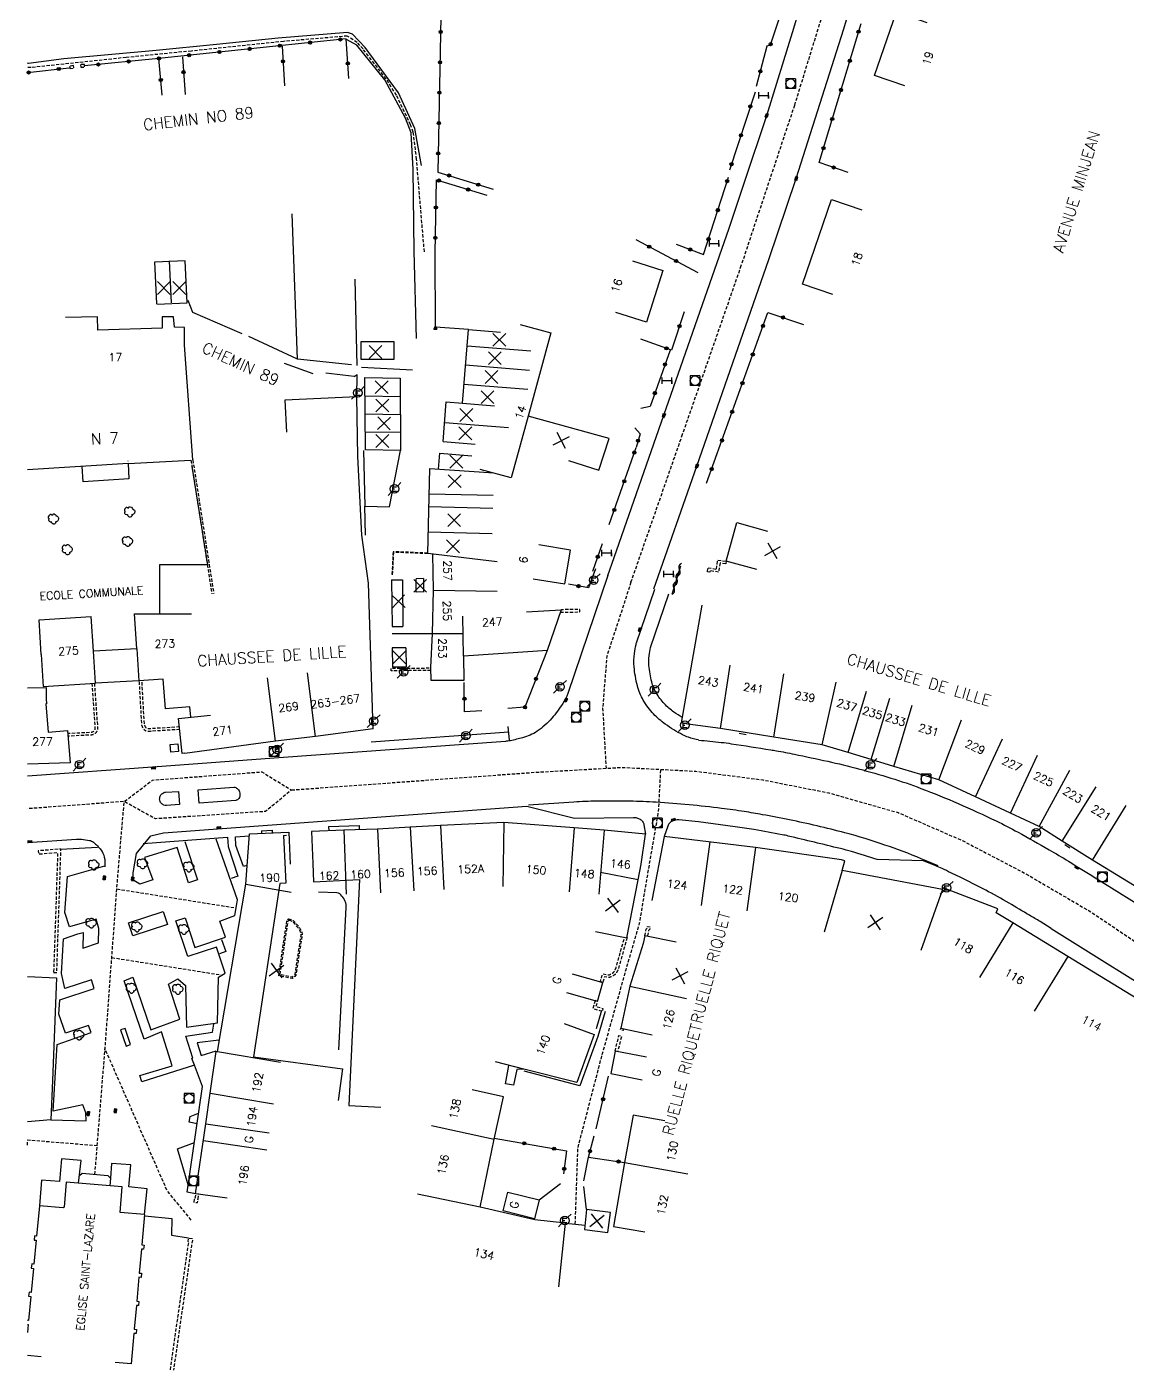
# Model space of a CAD drawing. Header units: millimetres. Extents: x 79000 to 80002, y 144000 to 145000.
# Drawn here: x 78999.9 to 79171.8, y 144196.7 to 144406.6 of the extents above; entities that cross this region are included whole.
import ezdxf
from ezdxf.enums import TextEntityAlignment as Align

# ---------------------------------------------------------------- set-up
doc = ezdxf.new("R2010")
doc.units = ezdxf.units.MM
doc.linetypes.add('DASHED', pattern=[0.75, 0.5, -0.25])
doc.layers.get('0').update_dxf_attribs({"linetype": 'CONTINUOUS'})
for name, color, linetype in [('W0001', 6, 'DASHED'), ('W0008', 7, 'CONTINUOUS'), ('W0017', 7, 'CONTINUOUS'), ('W0100', 7, 'CONTINUOUS'), ('W0112', 1, 'DASHED'), ('W0300', 7, 'CONTINUOUS'), ('W0310', 3, 'CONTINUOUS'), ('W0322', 7, 'CONTINUOUS'), ('W0400', 7, 'CONTINUOUS'), ('W0420', 7, 'CONTINUOUS'), ('W0471', 7, 'CONTINUOUS'), ('W0851', 7, 'CONTINUOUS'), ('W0984', 7, 'CONTINUOUS'), ('W0989', 7, 'CONTINUOUS'), ('W0991', 7, 'CONTINUOUS'), ('W1102', 7, 'CONTINUOUS'), ('W1474', 7, 'CONTINUOUS')]:
    doc.layers.add(name, color=color, linetype=linetype)
doc.styles.get("Standard").update_dxf_attribs({"font": 'romans.shx', "width": 0.85})

# ---------------------------------------------------------------- blocks, each defined once
blk = doc.blocks.new('T471')
for p, q in [((-0.333334, 0.333334), (-0.333334, -0.333334)), ((-0.333334, 0.333334), (0.333334, 0.333334)), ((-0.333334, 0), (0, 0)), ((0.500001, 0.500001), (1.000002, 1.000002)), ((-0.500001, -0.500001), (-1.000002, -1.000002)), ((-0.333334, -0.333334), (0.333334, -0.333334))]:
    blk.add_line(p, q)
blk.add_ellipse((0, 0), major_axis=(0.471405, 0.471405), ratio=1, start_param=5.4977871438, end_param=11.780972451)
blk = doc.blocks.new('T420')
for p, q in [((0.75, 0.75), (-0.75, 0.75)), ((-0.75, 0.75), (-0.75, -0.75)), ((0.75, 0.75), (0.75, -0.75)), ((0.75, -0.75), (-0.75, -0.75))]:
    blk.add_line(p, q)
blk.add_ellipse((0, 0), major_axis=(-0.53, 0.53), ratio=1, start_param=3.926991, end_param=10.210176)
blk = doc.blocks.new('T400')
for p, q in [((-0.15, 0.3), (0.15, 0.3)), ((-0.15, -0.25), (-0.15, 0.3)), ((-0.15, 0.15), (0.15, 0.15)), ((-0.15, 0), (0.15, 0)), ((0.15, 0.3), (0.15, -0.25)), ((-0.15, -0.15), (0.15, -0.15)), ((-0.15, -0.25), (-0.15, -0.3)), ((-0.15, -0.3), (0.15, -0.3)), ((0.15, -0.3), (0.15, -0.25))]:
    blk.add_line(p, q)
blk = doc.blocks.new('T300')
for p, q in [((-0.8, 0.51), (-0.86, 0.34)), ((-0.86, 0.34), (-0.86, 0.17)), ((-0.86, 0.17), (-0.74, 0.06)), ((-0.69, 0.63), (-0.8, 0.51)), ((-0.8, -0.06), (-0.74, 0.06)), ((-0.74, 0.06), (-0.69, 0.11)), ((-0.57, 0.69), (-0.69, 0.63)), ((-0.46, 0.69), (-0.57, 0.69)), ((-0.29, 0.63), (-0.46, 0.69)), ((-0.29, 0.63), (-0.17, 0.74)), ((-0.23, 0.57), (-0.29, 0.63)), ((-0.17, 0.74), (-0.06, 0.8)), ((-0.06, 0.8), (0.06, 0.8)), ((0.06, 0.8), (0.23, 0.74)), ((0.23, 0.74), (0.34, 0.63)), ((0.34, 0.63), (0.4, 0.51)), ((0.46, 0.46), (0.34, 0.46)), ((0.4, 0.51), (0.4, 0.46)), ((0.57, 0.4), (0.46, 0.46)), ((0.57, 0.4), (0.69, 0.29)), ((0.69, 0.29), (0.74, 0.17)), ((0.74, 0.06), (0.69, -0.17)), ((0.74, 0.17), (0.74, 0.06)), ((-0.8, -0.17), (-0.8, -0.06)), ((-0.8, -0.23), (-0.8, -0.17)), ((-0.74, -0.34), (-0.8, -0.23)), ((-0.69, -0.4), (-0.74, -0.34)), ((-0.51, -0.46), (-0.69, -0.4)), ((-0.4, -0.46), (-0.51, -0.46)), ((-0.4, -0.46), (-0.34, -0.46)), ((-0.34, -0.46), (-0.34, -0.4)), ((-0.34, -0.51), (-0.34, -0.46)), ((-0.29, -0.63), (-0.34, -0.51)), ((-0.17, -0.74), (-0.29, -0.63)), ((-0.06, -0.8), (-0.17, -0.74)), ((0.06, -0.8), (-0.06, -0.8)), ((0.17, -0.74), (0.06, -0.8)), ((0.23, -0.69), (0.17, -0.74)), ((0.29, -0.46), (0.23, -0.46)), ((0.29, -0.63), (0.23, -0.69)), ((0.46, -0.4), (0.29, -0.46)), ((0.34, -0.51), (0.29, -0.63)), ((0.34, -0.51), (0.34, -0.46)), ((0.57, -0.34), (0.46, -0.4)), ((0.63, -0.29), (0.57, -0.34)), ((0.69, -0.17), (0.63, -0.29))]:
    blk.add_line(p, q)
blk = doc.blocks.new('t991o')
at = {"color": 0, "linetype": 'Continuous'}
for p, q in [((-1, 1), (1, -1)), ((-1, -1), (1, 1))]:
    blk.add_line(p, q, dxfattribs=at)
blk = doc.blocks.new('T851')
for p, q in [((-0.25, -0.15), (0, 0.32)), ((0, 0.32), (0.25, -0.15)), ((-0.25, -0.15), (0.25, -0.15))]:
    blk.add_line(p, q)
for major_axis in [(-0.106, 0.106), (-0.0354, 0.0354), (-0.0236, 0.0236)]:
    blk.add_ellipse((0, 0), major_axis=major_axis, ratio=1, start_param=3.926991, end_param=10.210176)
blk = doc.blocks.new('t322o')
at = {"color": 0, "linetype": 'Continuous'}
for radius in [0.25, 0.15]:
    blk.add_circle((0, 0), radius, dxfattribs=at)
blk = doc.blocks.new('t310o')
at = {"color": 0, "linetype": 'Continuous'}
for centre, start, end in [((-0.5, 0.38), 216.8699, 323.1304), ((0.5, -0.37), 36.8699, 143.1303)]:
    blk.add_arc(centre, 0.625, start, end, dxfattribs=at)
blk = doc.blocks.new('T1474')
at = {"color": 0, "linetype": 'Continuous', "flags": 128}
for points in [[(-0.75, -0.5), (-0.75, 0.5)], [(-0.75, 0), (0.75, 0)], [(0.75, 0), (0.75, -0.5), (0.75, 0.5)]]:
    blk.add_lwpolyline(points, dxfattribs=at)

msp = doc.modelspace()

# ---------------------------------------------------------------- linework, layer by layer
at = {"layer": 'W0001'}
for points in [[(79094.27, 144319.82), (79102.23, 144342.64), (79111.4, 144369), (79119.84, 144394.35), (79125.99, 144414.35)], [(79062, 144371.46), (79060.79, 144385.91), (79060.27, 144390.16), (79059.85, 144391.31), (79057.64, 144395.93), (79056.04, 144398.47), (79052.43, 144403.14), (79051.52, 144404.14), (79049.96, 144405.16), (79040.02, 144404.32), (79025.62, 144402.82), (79015.42, 144401.81), (79000.57, 144400.24), (79000, 144400.22)]]:
    msp.add_lwpolyline(points, dxfattribs=at)
at = {"layer": 'W0001', "flags": 128}
for points in [[(79094.27, 144319.82), (79090.49, 144308.24), (79089.85, 144300.14), (79090.38, 144290.77)], [(79010.55, 144227.32), (79012.11, 144246.58), (79014.12, 144273.83), (79015.13, 144285.58), (79019.57, 144288.93), (79036.6, 144290.21), (79041.26, 144287.38), (79037.2, 144284.02), (79020, 144282.88), (79015.13, 144285.58), (79000, 144284.44)], [(79041.26, 144287.38), (79079.33, 144290.15), (79092.89, 144290.91), (79104.38, 144290.31), (79114.89, 144288.96), (79125.18, 144286.93), (79135.99, 144283.85), (79146.13, 144279.43), (79155.89, 144274.32), (79166.25, 144268.25), (79173.5, 144263.34), (79186.04, 144255.46), (79198.06, 144248.18), (79207.37, 144243), (79216, 144239.03), (79223.43, 144236.25), (79232.07, 144233.92), (79244.31, 144231.15), (79256.4, 144229.12), (79284.16, 144224.74), (79303.3, 144222.49), (79314.04, 144222.04), (79326.54, 144222.73)], [(79085.57, 144219.56), (79085.98, 144231.41), (79089.72, 144245.81), (79093.52, 144259.34), (79095.63, 144266.56), (79096.58, 144272.36), (79098.59, 144284.04), (79098.93, 144290.59)], [(79013.98, 144271.92), (79032.6, 144268.96)], [(79013.19, 144261.21), (79030.4, 144258.47)], [(79025.58, 144220.2), (79021.82, 144224.81), (79012.14, 144246.94)], [(79000, 144231.87), (79000.07, 144232.72), (79010.92, 144231.84)]]:
    msp.add_lwpolyline(points, dxfattribs=at)
at = {"layer": 'W0008'}
for points in [[(79090.68, 144320.87), (79091.64, 144323.68), (79099.42, 144345.92), (79109.59, 144375.17), (79112, 144382.31), (79115.47, 144392.75), (79119.7, 144406.37), (79123.71, 144419.86)], [(79097.86, 144318.78), (79104.57, 144337.97), (79115.81, 144370.26), (79120.08, 144382.89), (79127.52, 144406.27), (79130.32, 144415.77)], [(79061.58, 144384.96), (79060.54, 144390.73), (79057.98, 144396.31), (79052.74, 144403.39), (79050.78, 144405.48), (79049.98, 144405.7), (79039.18, 144404.83), (79029.54, 144403.82), (79020.11, 144402.91), (79005.72, 144401.58), (79000.2, 144400.89), (79000, 144400.91)], [(79060.4, 144371.58), (79060.25, 144384.3), (79059.92, 144390.05), (79059.04, 144392.34), (79055.83, 144398.3), (79051.45, 144403.72), (79049.86, 144404.64)]]:
    msp.add_lwpolyline(points, dxfattribs=at)
at = {"layer": 'W0008', "flags": 128}
for points in [[(79090.68, 144320.87), (79084.39, 144302.43, -0.0595), (79083.64, 144300.9, -0.035022), (79081.9, 144298.58, -0.067251), (79079.61, 144296.55, -0.082602), (79077.34, 144295.53, -0.013569), (79075.44, 144295.08, -0.033366), (79074.66, 144294.97), (79039.29, 144292.41), (79020.28, 144291.01), (79000, 144289.54)], [(79104.84, 144295.19, -0.024393), (79103.25, 144295.62, -0.040605), (79102.34, 144296, -0.035916), (79099.63, 144297.66, -0.047393), (79097.81, 144299.25, -0.060223), (79096.2, 144301.4, -0.066414), (79095.28, 144303.67, -0.041319), (79094.76, 144306.62, -0.059464), (79094.83, 144308.71, -0.007159), (79095.06, 144310.11, -0.038133), (79095.12, 144310.37), (79097.99, 144318.77)], [(79102.29, 144298.69, -0.019778), (79100.98, 144299.55, -0.047393), (79099.49, 144300.85, -0.060223), (79098.22, 144302.56, -0.066414), (79097.53, 144304.25, -0.041319), (79097.08, 144306.83, -0.059464), (79097.13, 144308.36, -0.006931), (79097.34, 144309.66), (79100.19, 144318.02)], [(79104.83, 144295.17, -0.00464), (79108.36, 144294.82, -0.010391), (79109.93, 144294.61, -0.000697), (79116.11, 144293.66, -0.004906), (79116.98, 144293.51, -0.007173), (79119.8, 144292.97, -0.00387), (79125, 144291.86, -0.010262), (79129.83, 144290.68, -0.009731), (79134.88, 144289.24, -0.015938), (79139.56, 144287.63, -0.012529), (79145.39, 144285.25, -0.008529), (79151.31, 144282.54, -0.01446), (79154.72, 144280.79, -0.004512), (79159.57, 144278.05, -0.007106), (79162.61, 144276.25, -0.000357), (79166.78, 144273.68, -0.001414), (79167.83, 144273.03), (79191.22, 144258.44)], [(79142.25, 144275.51), (79139.6, 144276.63, 0.017711), (79133.94, 144278.78, 0.016419), (79127.7, 144280.68, 0.008032), (79123.34, 144281.77, 0.00818), (79119.02, 144282.71, 0.004034), (79114.8, 144283.52, 0.00601), (79111.97, 144284.01, 0.008977), (79108.41, 144284.5, 0.006326), (79103.35, 144285.06, 0.008741), (79098.22, 144285.46, 0.010892), (79094.1, 144285.62, 0.008506), (79088.89, 144285.63, 0.012468), (79085.35, 144285.48), (79078.25, 144285.01)], [(79024.61, 144279.34), (79026.58, 144273.35), (79025.17, 144272.9), (79023.42, 144278.39), (79018.3, 144276.81), (79019.61, 144273.34), (79017.59, 144272.67), (79016.46, 144273.36), (79016.54, 144274.42), (79017.07, 144277.47), (79019.27, 144280.2), (79021.28, 144280.7), (79030.45, 144281.37), (79078.01, 144284.84), (79085.46, 144282.98), (79094.67, 144283.1, -0.07322), (79095.18, 144283.03, -0.0683), (79095.69, 144282.81, -0.100898), (79096.09, 144282.43, -0.110224), (79096.29, 144281.96), (79096.55, 144280.49)], [(79159.89, 144265.73), (79158.16, 144266.82, 0.004068), (79156.52, 144267.81, 0.002096), (79153.32, 144269.7, 0.010498), (79149.67, 144271.74, 0.009574), (79145.58, 144273.8, 0.00353), (79142.85, 144275.1, 0.009942), (79141.87, 144275.53), (79139.94, 144276.33), (79132.72, 144276.53, 0.005158), (79128.73, 144277.76, 0.011985), (79126.99, 144278.22, 0.001256), (79118.83, 144280.19, 0.011013), (79117.89, 144280.39, 0.005731), (79113.48, 144281.19, 0.008657), (79110.55, 144281.63), (79104.81, 144282.4), (79101.75, 144282.7, 0.067495), (79101.26, 144282.68, 0.062792), (79100.75, 144282.54, 0.10246), (79100.3, 144282.22, 0.103901), (79100.02, 144281.75), (79099.46, 144280.12)], [(79000, 144279.15), (79007.68, 144279.69, -0.040156), (79008.48, 144279.68, -0.02661), (79009.68, 144279.51, -0.124086), (79010.32, 144279.21, -0.052461), (79011.48, 144278.02, -0.11198), (79012.02, 144276.9, -0.088888), (79012.09, 144275.35)]]:
    msp.add_lwpolyline(points, format="xyb", dxfattribs=at)
for points in [[(79075.2, 144296.42), (79053.67, 144294.86)], [(79075.32, 144295.18), (79075.11, 144297.32)], [(79111.17, 144296.24), (79112.28, 144296.06)], [(79036.57, 144281), (79038.21, 144281.09)], [(79036.57, 144281), (79036.59, 144280.63)], [(79038.21, 144281.09), (79038.22, 144280.69)], [(79047.03, 144281.67), (79051.81, 144281.84)], [(79047.03, 144281.67), (79047.06, 144280.99)], [(79051.81, 144281.84), (79051.83, 144281.17)], [(79026.27, 144224.31), (79024.95, 144224.53), (79027.33, 144241.06), (79026.08, 144244.4), (79017.9, 144241.81), (79017.57, 144242.79), (79022.6, 144244.28), (79020.93, 144249.59), (79018.22, 144248.47), (79015.11, 144257.58), (79016.47, 144258.15), (79019.28, 144249.92), (79023.81, 144251.6), (79022.03, 144257.03), (79023.52, 144257.86), (79024.68, 144256.82), (79024.88, 144250.34), (79029.69, 144250.98), (79029.83, 144258.14), (79030.9, 144258.76), (79029.53, 144262.82), (79025.08, 144261.39), (79023.19, 144266.92), (79024.65, 144267.4), (79026.14, 144262.79), (79030.92, 144264.38), (79030.07, 144266.91), (79032.4, 144267.75), (79032.71, 144269.59), (79032.81, 144270.21), (79029.51, 144279.69)], [(79018.08, 144279), (79031.27, 144280.01), (79031.35, 144278.53), (79032.86, 144273.91), (79031.84, 144273.53)], [(79034.27, 144275.57), (79033.77, 144275.4), (79032.57, 144278.73), (79032.49, 144280.07), (79034.67, 144280.24)], [(79162.01, 144278.86), (79162.81, 144278.35)], [(79005.24, 144278.15), (79010.95, 144278.46)], [(79003.67, 144235.87), (79009.16, 144235.67), (79009.12, 144236.93), (79008.68, 144238.18), (79004.03, 144237.19), (79004.66, 144247.61), (79009.97, 144249.47), (79009.56, 144250.6), (79005.94, 144249.37), (79004.94, 144252.37), (79005.07, 144254.62), (79010.42, 144256.36), (79010.02, 144257.7), (79005.84, 144256.36), (79005.31, 144258.72), (79005.62, 144264.11), (79007.89, 144264.91), (79008.74, 144265.1), (79008.65, 144262.65), (79011.11, 144263.48), (79011.15, 144265.75), (79010.77, 144267.19), (79006.57, 144266.01), (79005.84, 144268.22), (79006.25, 144273.86), (79012.11, 144275.51)], [(79159.89, 144265.73), (79179.76, 144253.34)], [(79030.34, 144264.04), (79031.02, 144262.16), (79030.01, 144261.77)], [(79090.26, 144252.78), (79089.12, 144248.88), (79086.28, 144241.15), (79077.57, 144243.45)], [(79026.08, 144244.4), (79025.7, 144245.45), (79025.85, 144245.5), (79024.76, 144248.92), (79028.92, 144249.52), (79029.11, 144250.78)], [(79029.93, 144248.28), (79026.53, 144247.87), (79027.17, 144245.89), (79029.5, 144246.64)], [(79026.5, 144235.24), (79025.29, 144235.46), (79025.42, 144236.37), (79026.73, 144236.91)], [(79025.13, 144225.72), (79023.45, 144231.32), (79026.09, 144232.33)], [(79007.98, 144225.95), (79008.38, 144229.48), (79005.33, 144229.74), (79005.02, 144226.23), (79002.22, 144226.41), (79001.89, 144222.44)], [(79018.31, 144221.07), (79018.7, 144225.09), (79015.83, 144225.37), (79016.14, 144228.81), (79013.16, 144229.05), (79012.97, 144226.72), (79012.88, 144225.55)], [(79008.14, 144227.14), (79008.54, 144227.5), (79012.56, 144227.15), (79012.97, 144226.72)], [(79018.35, 144220.86), (79022.55, 144220.44), (79022.51, 144217.83), (79025.18, 144217.39)]]:
    msp.add_lwpolyline(points, dxfattribs=at)
for points in [[(79026.69, 144287.42), (79032.27, 144287.82, -0.158857), (79032.57, 144287.75, -0.089043), (79032.96, 144287.39, -0.084738), (79033.13, 144287.08, -0.078834), (79033.19, 144286.7, -0.088843), (79033.11, 144286.22, -0.135948), (79032.92, 144285.95, -0.046734), (79032.67, 144285.79, -0.105272), (79032.54, 144285.75), (79026.85, 144285.32)], [(79023.77, 144285.09), (79021.75, 144284.95, -0.114735), (79021.33, 144285.02, -0.093459), (79020.9, 144285.3, -0.120573), (79020.72, 144285.57, -0.093238), (79020.66, 144285.98, -0.109762), (79020.81, 144286.53, -0.140938), (79021.12, 144286.85, -0.033157), (79021.45, 144287.02, -0.090148), (79021.58, 144287.05), (79023.62, 144287.13)]]:
    msp.add_lwpolyline(points, format="xyb", close=True, dxfattribs=at)
for points in [[(79015.82, 144266.63), (79021.23, 144268.37), (79021.88, 144266.35), (79016.47, 144264.61)], [(79016.13, 144247.62), (79015.28, 144250.14), (79014.56, 144249.9), (79015.41, 144247.38)]]:
    msp.add_lwpolyline(points, close=True, dxfattribs=at)
at = {"layer": 'W0017', "flags": 128}
msp.add_lwpolyline([(79048.67, 144246.79), (79049.78, 144269.01), (79049.79, 144269.26), (79049.77, 144269.5), (79049.72, 144269.75), (79049.64, 144269.98), (79049.54, 144270.21), (79049.41, 144270.41), (79049.27, 144270.61), (79049.12, 144270.8), (79048.96, 144270.98), (79048.8, 144271.14), (79048.61, 144271.26), (79048.31, 144271.32), (79045.48, 144271.44)], dxfattribs=at)
at = {"layer": 'W0100'}
for p, q in [((79024.63, 144370.07), (79019.9, 144369.85)), ((79020.2, 144363.32), (79019.9, 144369.89)), ((79024.94, 144363.5), (79024.63, 144370.07)), ((79020.2, 144363.3), (79024.94, 144363.5)), ((79010.97, 144361.3), (79005.97, 144361.2)), ((79011.02, 144359.2), (79010.97, 144361.3)), ((79021.07, 144361.3), (79021.07, 144359.5)), ((79022.8, 144361.3), (79021.07, 144361.3)), ((79022.96, 144359.7), (79022.8, 144361.3)), ((79021.07, 144359.5), (79011.02, 144359.2)), ((79024.56, 144359.64), (79022.96, 144359.7)), ((79024.56, 144356.85), (79024.56, 144359.64)), ((79067.95, 144347.8), (79068.88, 144359.3)), ((79068.88, 144359.3), (79073.87, 144358.89)), ((79076.95, 144360.12), (79081.77, 144358.8)), ((79081.77, 144358.8), (79078.2, 144345.78)), ((79025.84, 144338.94), (79024.56, 144356.85)), ((79057.29, 144357.41), (79052.09, 144357.41)), ((79052.09, 144357.41), (79052.09, 144354.7)), ((79057.29, 144354.7), (79057.29, 144357.41)), ((79052.09, 144354.7), (79057.29, 144354.7)), ((79052.8, 144340.5), (79052.73, 144351.8)), ((79052.73, 144351.8), (79058.23, 144351.7)), ((79058.23, 144351.7), (79058.3, 144340.41)), ((79051.45, 144348.8), (79040.23, 144348.3)), ((79040.23, 144348.3), (79040.45, 144343.3)), ((79051.6, 144339.5), (79051.45, 144348.8)), ((79064.95, 144341.8), (79065.43, 144348)), ((79065.43, 144348), (79067.95, 144347.8)), ((79064.95, 144341.8), (79069.94, 144341.41)), ((79058.3, 144340.41), (79052.8, 144340.5)), ((79064.21, 144337.5), (79064.42, 144340)), ((79064.42, 144340), (79069.4, 144339.58)), ((79015.73, 144338.39), (79000, 144337.37)), ((79008.7, 144335.5), (79008.57, 144337.91)), ((79015.7, 144338.8), (79015.7, 144338.77)), ((79015.73, 144338.39), (79025.55, 144338.89)), ((79015.73, 144338.39), (79015.86, 144336)), ((79025.7, 144337.91), (79028.11, 144322.55)), ((79052.22, 144327.2), (79051.6, 144339.5)), ((79062.54, 144324.3), (79062.84, 144337.59)), ((79015.86, 144336), (79008.7, 144335.5)), ((79075.55, 144336.13), (79070.73, 144337.45)), ((79053.27, 144319.7), (79052.22, 144327.2)), ((79063.41, 144318.59), (79063.34, 144324.2)), ((79020.66, 144322.55), (79020.66, 144314.91)), ((79028.11, 144322.55), (79020.66, 144322.55)), ((79054, 144296.94), (79053.27, 144319.7)), ((79056.88, 144320.2), (79058.58, 144320.2)), ((79056.88, 144320.2), (79056.96, 144312.91)), ((79058.58, 144320.2), (79058.66, 144312.91)), ((79061.88, 144320.41), (79060.7, 144320.39)), ((79060.72, 144318.29), (79060.7, 144320.38)), ((79061.92, 144318.3), (79061.9, 144320.4)), ((79061.91, 144318.31), (79060.72, 144318.29)), ((79063.3, 144311.8), (79063.41, 144318.59)), ((79001.84, 144313.98), (79009.99, 144314.49)), ((79016.75, 144314.91), (79025.66, 144314.91)), ((79056.96, 144312.91), (79058.66, 144312.91)), ((79062.99, 144306.5), (79063.3, 144311.8)), ((79057, 144309.59), (79057.03, 144306.59)), ((79059.13, 144309.59), (79057, 144309.59)), ((79059.13, 144309.59), (79059.16, 144306.59)), ((79059.16, 144306.59), (79057.03, 144306.59)), ((79063.08, 144304.46), (79062.99, 144306.5))]:
    msp.add_line(p, q, dxfattribs=at)
for points in [[(79137.04, 144397.37), (79132.31, 144399), (79135.73, 144408.92), (79140.46, 144407.29)], [(79125.81, 144364.77), (79121.08, 144366.38), (79125.59, 144379.63), (79130.32, 144378.02)], [(79094.49, 144370.06), (79099.26, 144368.55), (79096.69, 144360.45), (79091.92, 144361.96)], [(79084.49, 144338.87), (79089.25, 144337.33), (79090.85, 144342.31), (79078.2, 144345.78)], [(79113.94, 144321.8), (79109.13, 144323.14), (79110.81, 144329.15), (79115.62, 144327.8)], [(79079.02, 144320.38), (79083.96, 144319.57), (79084.82, 144324.85), (79079.89, 144325.66)], [(79001.89, 144222.44), (79001.44, 144217.68), (79001.1, 144217.72), (79001.04, 144217.07), (79001.38, 144217.04), (79001.02, 144213.29), (79000.68, 144213.33), (79000.62, 144212.68), (79000.96, 144212.65), (79000.6, 144208.89), (79000.26, 144208.93), (79000.2, 144208.28), (79000.54, 144208.25), (79000.18, 144204.51), (79000, 144204.53)], [(79018.31, 144221.07), (79017.88, 144216.31), (79018.22, 144216.28), (79018.16, 144215.63), (79017.82, 144215.66), (79017.48, 144211.91), (79017.82, 144211.88), (79017.76, 144211.24), (79017.43, 144211.27), (79017.09, 144207.51), (79017.42, 144207.48), (79017.37, 144206.84), (79017.03, 144206.87), (79016.69, 144203.13), (79017.03, 144203.09), (79016.97, 144202.45), (79016.63, 144202.48), (79016.2, 144197.73), (79013.71, 144197.96)], [(79000, 144203.88), (79000.12, 144203.87), (79000, 144202.62)], [(79000, 144199.09), (79002.16, 144198.88)]]:
    msp.add_lwpolyline(points, dxfattribs=at)
at = {"layer": 'W0100', "flags": 128}
for points in [[(79010.32, 144309.05), (79009.99, 144314.49)], [(79017.09, 144309.44), (79016.75, 144314.91)], [(79077.96, 144315.19), (79083.37, 144315.54), (79081.16, 144309.17), (79078.93, 144309.02), (79068.13, 144308.31), (79068.19, 144304.49), (79063.08, 144304.46)], [(79183.47, 144265.96), (79166.35, 144276.43), (79161.6, 144279.4), (79158.03, 144281.67), (79153.54, 144283.76), (79148.07, 144286.29), (79142.34, 144288.96), (79135.31, 144291.07), (79131.8, 144292.13), (79128.21, 144293.22), (79124.12, 144294.43), (79116.56, 144295.63), (79108.27, 144296.98), (79103.17, 144297.68), (79102.15, 144297.88), (79105.39, 144316.24)], [(79002.17, 144308.55), (79001.84, 144313.98)], [(79002.17, 144308.55), (79002.47, 144303.56), (79010.63, 144304.05)], [(79017.09, 144309.44), (79010.32, 144309.05)], [(79025.38, 144300.39), (79021.59, 144300.06), (79021.19, 144304.68), (79017.4, 144304.45)], [(79000, 144303.34), (79002.94, 144303.38), (79002.96, 144301.64), (79002.97, 144300.84), (79002.87, 144300.84), (79003.26, 144296.39), (79006.25, 144296.65), (79006.69, 144291.6), (79000, 144291.39)], [(79025.52, 144298.76), (79025.38, 144300.39)], [(79054, 144296.94), (79045, 144295.75), (79038.76, 144295), (79024.58, 144293.09), (79024.57, 144293.13), (79024.19, 144293.08), (79024.19, 144293.08), (79023.63, 144298.57), (79028.6, 144299.08)], [(79088.74, 144265.26), (79093.65, 144264.3), (79095.42, 144273.36), (79095.87, 144275.79), (79096.55, 144280.49), (79090.1, 144281.08), (79085.41, 144281.46), (79074.41, 144282.31), (79064.54, 144281.84), (79059.8, 144281.59), (79054.67, 144281.28), (79049.43, 144281.08), (79044.4, 144280.89), (79044.6, 144275.89)], [(79031.22, 144223.59), (79026.27, 144224.31), (79027.87, 144235.24), (79028.55, 144240), (79029.5, 144246.55), (79029.68, 144246.53), (79034.1, 144272.64), (79034.69, 144280.55), (79040.83, 144280.79), (79041.02, 144275.79)], [(79039.99, 144280.25), (79040.35, 144272.83), (79039.41, 144272.79), (79035.33, 144245.71), (79049.2, 144243.83), (79048.53, 144238.87)], [(79216.63, 144226.92), (79218.41, 144231.59), (79212.54, 144233.84), (79208.48, 144235.61), (79201.27, 144238.67), (79193.81, 144242.75), (79186.78, 144246.75), (79179.49, 144250.99), (79162.48, 144261.34), (79153.91, 144266.64), (79151.31, 144268.18), (79151.56, 144268.82), (79143.04, 144272.1), (79142.95, 144271.85), (79127.26, 144274.8), (79127.66, 144276.31), (79127.14, 144276.45), (79113.71, 144278.4), (79099.46, 144280.12), (79097.52, 144270.09)], [(79044.6, 144275.89), (79044.71, 144273.04), (79051.89, 144273.38), (79050.22, 144238.08), (79055.22, 144237.84)], [(79101.33, 144263.59), (79096.43, 144264.59), (79096.18, 144263.39), (79094.12, 144256.71), (79092.71, 144250.19), (79097.59, 144249.13)], [(79000, 144258.24), (79004.53, 144258.05), (79004.53, 144258.05), (79003.91, 144242.01), (79003.67, 144235.87), (79000, 144235.54)], [(79085.07, 144258.67), (79089.89, 144257.33)], [(79089.06, 144254.36), (79084.24, 144255.7)], [(79089.06, 144254.36), (79089.89, 144257.33)], [(79083.84, 144250.89), (79088.54, 144249.18), (79085.82, 144241.7), (79077.55, 144243.77), (79076.46, 144243.71), (79075.93, 144241.24), (79074.69, 144241.46), (79075.2, 144244.36)], [(79096.69, 144245.62), (79091.78, 144246.57), (79091.11, 144243.07), (79096.02, 144242.12)], [(79077.55, 144243.77), (79073.12, 144244.89)], [(79083.02, 144209.77), (79084.04, 144219.72), (79079.24, 144220.22), (79070.71, 144222.22), (79072.89, 144232.85), (79074.36, 144239.46), (79069.47, 144240.54)], [(79099.54, 144235.68), (79094.62, 144236.58), (79093.28, 144229.19), (79091.54, 144219.2), (79096.46, 144218.34)], [(79018.31, 144221.07), (79014.48, 144221.38), (79014.82, 144225.39), (79006.08, 144226.11), (79005.76, 144222.19), (79005.59, 144222.11), (79001.89, 144222.44)]]:
    msp.add_lwpolyline(points, dxfattribs=at)
for points in [[(79023.6, 144293.4), (79022.42, 144293.29), (79022.32, 144294.49), (79023.5, 144294.59)], [(79075.04, 144224.56), (79079.92, 144223.34), (79079.19, 144220.4), (79074.31, 144221.62)], [(79091.05, 144221.39), (79087.35, 144221.83), (79087.03, 144218.71), (79090.67, 144218.27)]]:
    msp.add_lwpolyline(points, close=True, dxfattribs=at)
at = {"layer": 'W0112'}
for p, q in [((79007.18, 144400.57), (79006.59, 144400.46)), ((79008.9, 144400.73), (79008.31, 144400.69)), ((79008.31, 144400.69), (79008.33, 144400.29)), ((79006.59, 144400.46), (79006.66, 144400.07)), ((79025.55, 144338.89), (79028.81, 144318.04)), ((79025.84, 144338.94), (79029.1, 144318.09)), ((79057.12, 144324.6), (79056.94, 144321.1)), ((79057.18, 144324.5), (79057, 144321)), ((79062.54, 144324.39), (79057.12, 144324.6)), ((79062.54, 144324.3), (79057.18, 144324.5)), ((79107.84, 144323.29), (79109.12, 144323.12))]:
    msp.add_line(p, q, dxfattribs=at)
for points in [[(79006.66, 144400.07), (79007.25, 144400.17), (79007.18, 144400.57)], [(79008.33, 144400.29), (79008.92, 144400.33), (79008.9, 144400.73)], [(79106.2, 144321.48), (79106.31, 144322.09), (79107.62, 144321.88), (79107.84, 144323.29)], [(79109.12, 144323.12), (79109.07, 144322.72), (79108.18, 144322.84), (79107.96, 144321.42), (79106.63, 144321.63)], [(79106.63, 144321.63), (79106.59, 144321.41), (79106.2, 144321.48)]]:
    msp.add_lwpolyline(points, dxfattribs=at)
at = {"layer": 'W0112', "flags": 128}
for points in [[(79083.23, 144315.14), (79086.29, 144315.2), (79086.28, 144315.6), (79083.37, 144315.54)], [(79063.01, 144306.04), (79056.84, 144306.01), (79056.84, 144306.41), (79062.99, 144306.44)], [(79039.99, 144280.25), (79040.74, 144280.32)], [(79096.43, 144264.59), (79096.66, 144265.63), (79096.83, 144265.83), (79096.86, 144266.07), (79097.26, 144266.01), (79097.21, 144265.66), (79097.03, 144265.45), (79096.82, 144264.5)], [(79093.1, 144250.1), (79093.03, 144249.82), (79092.64, 144249.91), (79092.71, 144250.19)], [(79091.78, 144246.57), (79092.4, 144249.01), (79092.79, 144248.91), (79092.18, 144246.49)], [(79022.33, 144196.82), (79025.14, 144216.23), (79025.22, 144216.8), (79025.09, 144216.82), (79025.18, 144217.39), (79025.8, 144217.3), (79025.63, 144216.16), (79022.82, 144196.75)]]:
    msp.add_lwpolyline(points, dxfattribs=at)
for points in [[(79010.07, 144304.02), (79010.56, 144297.08, -0.419775), (79009.92, 144296.36), (79006.37, 144296.18)], [(79010.47, 144304.04), (79010.96, 144297.11, -0.419775), (79009.94, 144295.96), (79006.39, 144295.78)], [(79023.81, 144296.83), (79019.16, 144296.54, -0.101476), (79018.61, 144296.57, -0.156558), (79018.3, 144296.76, -0.063915), (79017.97, 144297.28, -0.096569), (79017.87, 144297.68), (79017.49, 144304.45)], [(79023.78, 144297.22), (79019.11, 144296.94, -0.105777), (79018.71, 144296.96, -0.156558), (79018.61, 144297.02, -0.063915), (79018.33, 144297.46, -0.096569), (79018.27, 144297.71), (79017.89, 144304.48)], [(79093.67, 144264.31), (79092.32, 144259.5, -0.050575), (79092.19, 144259.17, -0.031864), (79091.9, 144258.69, -0.095583), (79091.68, 144258.47, -0.046844), (79091.13, 144258.17, -0.106038), (79090.7, 144258.09), (79090.12, 144258.19), (79089.89, 144257.33), (79089.5, 144257.44), (79089.84, 144258.65), (79090.73, 144258.49, 0.095064), (79090.97, 144258.54, 0.046844), (79091.46, 144258.8, 0.095583), (79091.58, 144258.91, 0.031864), (79091.84, 144259.35, 0.050575), (79091.94, 144259.6), (79093.29, 144264.41)]]:
    msp.add_lwpolyline(points, format="xyb", dxfattribs=at)
for points in [[(79004.1, 144258.87), (79004.6, 144258.86), (79005.24, 144278.15), (79001.69, 144277.88), (79001.73, 144277.38), (79004.73, 144277.61)], [(79040.76, 144267.26), (79041.06, 144267.22), (79041.29, 144267.12), (79041.49, 144266.98), (79041.67, 144266.83), (79041.83, 144266.67), (79041.99, 144266.5), (79042.14, 144266.32), (79042.28, 144266.14), (79042.42, 144265.96), (79042.56, 144265.77), (79042.68, 144265.57), (79042.79, 144265.36), (79042.87, 144265.13), (79042.9, 144264.89), (79042.89, 144264.66), (79041.93, 144258.43), (79041.75, 144258.26), (79041.58, 144258.09), (79041.4, 144257.92), (79039.25, 144258.36), (79040.54, 144267.01)], [(79040.84, 144267.05), (79041.01, 144267.03), (79041.19, 144266.95), (79041.38, 144266.83), (79041.54, 144266.69), (79041.7, 144266.54), (79041.84, 144266.37), (79041.99, 144266.2), (79042.13, 144266.02), (79042.27, 144265.85), (79042.4, 144265.67), (79042.51, 144265.48), (79042.61, 144265.28), (79042.68, 144265.08), (79042.71, 144264.89), (79042.7, 144264.68), (79041.75, 144258.52), (79041.62, 144258.4), (79041.45, 144258.23), (79041.34, 144258.13), (79039.47, 144258.51), (79040.73, 144266.93)], [(79088.67, 144254.47), (79088.33, 144253.23), (79089.84, 144252.81), (79089.85, 144252.88), (79089.94, 144253.2), (79088.82, 144253.51), (79089.06, 144254.36)], [(79026.66, 144223.5), (79026.77, 144224.24), (79026.27, 144224.31), (79026.17, 144223.57), (79026.17, 144223.56), (79026.07, 144223.57), (79025.98, 144223), (79026.58, 144222.92)]]:
    msp.add_lwpolyline(points, close=True, dxfattribs=at)
at = {"layer": 'W0310'}
for p, q in [((79044.63, 144352.41), (79040.16, 144354)), ((79051.04, 144352), (79046.59, 144352.5)), ((79051.04, 144352), (79051.52, 144352.3)), ((79100.69, 144317.95), (79102.06, 144322.42))]:
    msp.add_line(p, q, dxfattribs=at)
at = {"layer": 'W0322'}
for p, q in [((79039.77, 144403.59), (79040.15, 144397.38)), ((79021.05, 144395.94), (79020.51, 144401.66)), ((79024.23, 144401.9), (79024.63, 144396.05)), ((79000, 144399.44), (79006.52, 144400.21)), ((79113.66, 144396.41), (79109.67, 144384.2)), ((79042.17, 144354.7), (79041.34, 144377.41)), ((79095.04, 144373.37), (79104.69, 144368.21)), ((79060.79, 144357.91), (79060.4, 144371.58)), ((79063.73, 144359.7), (79063.68, 144371.26)), ((79051.52, 144353.7), (79051.19, 144367.2)), ((79025.06, 144363.91), (79025.8, 144362)), ((79025.8, 144362), (79033.52, 144358.7)), ((79068.88, 144359.3), (79063.73, 144359.7)), ((79042.17, 144354.7), (79034.58, 144358.2)), ((79050.65, 144353.8), (79042.17, 144354.7)), ((79051.45, 144348.8), (79051.52, 144352.3)), ((79052.17, 144353.41), (79060.14, 144353)), ((79052.51, 144340.41), (79052.7, 144331.7)), ((79056.55, 144331.59), (79058.3, 144340.41)), ((79090.89, 144328.87), (79095.06, 144340.87)), ((79052.7, 144331.7), (79056.55, 144331.59)), ((79052.8, 144327.2), (79052.7, 144331.7)), ((79088.31, 144321.56), (79089.81, 144325.86)), ((79056.97, 144311.8), (79063.3, 144311.8))]:
    msp.add_line(p, q, dxfattribs=at)
for points in [[(79113.86, 144397.34), (79115.56, 144403.63), (79116.06, 144403.81), (79118.23, 144410.35)], [(79064.6, 144408.18), (79064.1, 144383.92), (79072.73, 144381.22)], [(79128.18, 144383.86), (79123.66, 144385.4), (79130.2, 144407.1)], [(79050.2, 144398.52), (79049.8, 144404.72), (79037.84, 144403.48), (79020.51, 144401.66), (79008.93, 144400.5)], [(79063.68, 144371.26), (79063.88, 144382.71), (79071.77, 144380.28)], [(79101.31, 144372.63), (79105.62, 144371.04), (79109.5, 144383.11)], [(79102.6, 144362.1), (79100.59, 144356.11), (79095.82, 144357.79)], [(79106.07, 144335.29), (79115.65, 144361.99), (79121.21, 144360.12)], [(79100.37, 144356.1), (79097.28, 144347.3), (79095.83, 144346.99)], [(79094.88, 144343.96), (79095.7, 144343.03), (79095.06, 144340.87)]]:
    msp.add_lwpolyline(points, dxfattribs=at)
at = {"layer": 'W0322', "flags": 128}
for points in [[(79088.73, 144321.93), (79087.62, 144318.94), (79084.53, 144319.53)], [(79081.16, 144309.17), (79077.72, 144300.3), (79075.06, 144300.11)], [(79071, 144299.77), (79068.28, 144299.6), (79068.24, 144304.19)], [(79089.68, 144252.91), (79088.83, 144250.07)], [(79088.82, 144234.45), (79090.78, 144242.68)], [(79072.93, 144233), (79084.18, 144231), (79083.76, 144227.41)], [(79086.93, 144226.31), (79087.62, 144230.01), (79088.51, 144233.36)], [(79087.62, 144230.01), (79093.28, 144229.19)], [(79079.92, 144223.34), (79083.28, 144225.88)], [(79087.35, 144221.83), (79086.93, 144225.45)], [(79084.04, 144219.72), (79087.1, 144219.4)]]:
    msp.add_lwpolyline(points, dxfattribs=at)
at = {"layer": 'W1102'}
for p, q in [((79022.5, 144363.47), (79022.19, 144370.04)), ((79068.68, 144356.77), (79078.65, 144355.96)), ((79068.44, 144353.78), (79078.4, 144352.97)), ((79068.19, 144350.79), (79078.16, 144349.98)), ((79058.24, 144348.81), (79052.74, 144348.9)), ((79058.26, 144346.01), (79052.76, 144346.1)), ((79067.95, 144347.8), (79072.94, 144347.39)), ((79065.18, 144344.79), (79075.15, 144344.02)), ((79078.2, 144345.78), (79075.55, 144336.13)), ((79058.28, 144343.21), (79052.78, 144343.3)), ((79062.84, 144337.59), (79072.83, 144336.91)), ((79062.75, 144333.64), (79072.75, 144333.42)), ((79062.71, 144331.65), (79072.7, 144331.42)), ((79062.62, 144327.7), (79072.61, 144327.47)), ((79073.36, 144323.03), (79062.54, 144324.3)), ((79063.41, 144318.59), (79073.4, 144318.43)), ((79063.3, 144311.8), (79068.05, 144311.8))]:
    msp.add_line(p, q, dxfattribs=at)
at = {"layer": 'W1102', "flags": 128}
for points in [[(79068.13, 144308.31), (79067.99, 144314.54)], [(79017.09, 144309.44), (79017.4, 144304.45), (79010.63, 144304.05), (79010.32, 144309.05)], [(79108.27, 144296.98), (79109.75, 144306.87)], [(79038.76, 144295), (79037.49, 144304.92)], [(79045, 144295.75), (79043.75, 144305.67)], [(79116.56, 144295.63), (79118.15, 144305.5)], [(79124.12, 144294.43), (79126.32, 144304.2)], [(79128.21, 144293.22), (79131.08, 144302.8)], [(79131.8, 144292.13), (79134.7, 144301.7)], [(79135.31, 144291.07), (79138.19, 144300.65)], [(79142.34, 144288.96), (79145.91, 144298.33)], [(79148.07, 144286.29), (79152.28, 144295.36)], [(79153.54, 144283.76), (79157.75, 144292.83)], [(79158.03, 144281.67), (79162.84, 144290.46)], [(79161.6, 144279.4), (79166.93, 144287.86)], [(79166.35, 144276.43), (79171.61, 144284.94)], [(79049.43, 144281.08), (79049.81, 144271.09)], [(79054.67, 144281.28), (79055.16, 144271.29)], [(79059.8, 144281.59), (79060.36, 144271.61)], [(79064.54, 144281.84), (79065.03, 144271.85)], [(79074.41, 144282.31), (79074.27, 144272.29)], [(79085.41, 144281.46), (79084.62, 144271.49)], [(79090.1, 144281.08), (79089.24, 144271.12)], [(79106.58, 144279.26), (79105.26, 144269.34)], [(79113.71, 144278.4), (79112.39, 144268.49)], [(79127.26, 144274.8), (79124.44, 144265.16)], [(79034.1, 144272.64), (79041.19, 144271.44)], [(79095.42, 144273.36), (79089.53, 144274.47)], [(79142.95, 144271.85), (79139.56, 144262.31)], [(79153.91, 144266.64), (79148.73, 144258.09)], [(79162.48, 144261.34), (79157.25, 144252.81)], [(79094.12, 144256.71), (79102.95, 144254.79)], [(79029.68, 144246.53), (79039.54, 144244.86)], [(79028.55, 144240), (79038.43, 144238.33)], [(79027.87, 144235.24), (79037.77, 144233.81)], [(79063.11, 144234.94), (79072.89, 144232.85)], [(79027.49, 144232.62), (79037.38, 144231.18)], [(79093.28, 144229.19), (79103.13, 144227.43)], [(79070.71, 144222.22), (79060.92, 144224.23)]]:
    msp.add_lwpolyline(points, dxfattribs=at)

# ---------------------------------------------------------------- block references
at = {"layer": 'W0300'}
for p in [(79016.02, 144330.8), (79004.13, 144329.7), (79006.28, 144324.91), (79015.69, 144326.2), (79010.41, 144275.66), (79018.02, 144275.84), (79025.25, 144275.36), (79010.01, 144266.58), (79017.14, 144265.99), (79024.46, 144265.59), (79016.27, 144256.41), (79023.53, 144256.23), (79008.09, 144249.08)]:
    msp.add_blockref('T300', p, dxfattribs=at)
at = {"layer": 'W0310', "rotation": 72.97385136885178}
for p in [(79101.42, 144320.34), (79101.86, 144321.78), (79100.98, 144318.91)]:
    msp.add_blockref('t310o', p, dxfattribs=at)
at = {"layer": 'W0322'}
for p, rotation in [((79048.89, 144404.62), 185.9012085494584), ((79064.55, 144405.81), 268.8030261932049), ((79129.82, 144405.84), 73.22621112484927), ((79029.99, 144402.66), 186.0093131917413), ((79034.71, 144403.15), 186.0093131917413), ((79039.44, 144403.65), 185.9012085494584), ((79044.16, 144404.14), 185.9012085494584), ((79116.09, 144403.89), 71.66241540153301), ((79011.09, 144400.72), 185.7169646684044), ((79015.82, 144401.19), 185.7169646684044), ((79020.54, 144401.66), 186.0093131917413), ((79025.27, 144402.16), 186.0093131917413), ((79039.92, 144401.22), 273.4655096031242), ((79050.05, 144400.89), 93.71946255987748), ((79064.45, 144401.06), 268.8030261932049), ((79128.45, 144401.3), 73.22621112484927), ((79000.2, 144399.47), 6.745172240083338), ((79004.92, 144400.02), 6.745172240083338), ((79020.83, 144398.3), 95.32346681834458), ((79024.39, 144399.53), 273.9748507549665), ((79114.48, 144399.64), 74.85048695531272), ((79064.35, 144396.31), 268.8030261932049), ((79127.08, 144396.75), 73.22621112484927), ((79112.92, 144394.16), 251.8851567397972), ((79125.71, 144392.2), 73.22621112484927), ((79064.26, 144391.56), 268.8030261932049), ((79111.45, 144389.64), 251.8851567397972), ((79124.34, 144387.65), 73.22621112484927), ((79064.16, 144386.82), 268.8030261932049), ((79109.97, 144385.13), 251.8851567397972), ((79125.93, 144384.62), 161.139900811729), ((79064.29, 144382.58), 342.889542372841), ((79065.87, 144383.37), 342.6406752641721), ((79070.4, 144381.95), 342.6406752641721), ((79109.3, 144382.49), 72.15835941723898), ((79068.83, 144381.18), 342.889542372841), ((79063.81, 144378.38), 88.99916349788695), ((79107.85, 144377.97), 72.15835941723898), ((79063.72, 144373.64), 88.99916349788695), ((79106.39, 144373.45), 72.15835941723898), ((79097.13, 144372.25), 331.8479267720867), ((79103.53, 144371.81), 339.7795547122642), ((79101.32, 144370.01), 331.8479267720867), ((79118.02, 144361.2), 341.4106518740325), ((79101.85, 144359.84), 251.4416161797854), ((79114.89, 144359.88), 70.28511942960093), ((79099.83, 144356.37), 160.6014042167915), ((79113.29, 144355.41), 70.28511942960093), ((79099.59, 144353.86), 250.6468838314412), ((79111.68, 144350.93), 70.28511942960093), ((79098.01, 144349.38), 250.6468838314412), ((79110.08, 144346.46), 70.28511942960093), ((79095.38, 144341.94), 253.5931596024337), ((79108.48, 144341.99), 70.28511942960093), ((79094.79, 144340.09), 70.79615388910968), ((79106.88, 144337.52), 70.28511942960093), ((79093.23, 144335.6), 70.79615388910968), ((79091.67, 144331.12), 70.79615388910968), ((79089.09, 144323.8), 70.76932176579969), ((79086.09, 144319.23), 169.3025833255875), ((79079.45, 144304.74), 248.7887264595309), ((79068.27, 144301.63), 90.52019496338826), ((79077.73, 144300.31), 248.7887264595309), ((79089.92, 144239.07), 76.61892110514893), ((79077.61, 144232.17), 349.959898450628), ((79082.28, 144231.34), 349.959898450628), ((79087.87, 144230.96), 75.11183512375624), ((79083.85, 144228.2), 263.3747141751011), ((79092.32, 144229.33), 351.7173928589124)]:
    msp.add_blockref('t322o', p, dxfattribs=dict(at, rotation=rotation))
at = {"layer": 'W0400'}
for p, rotation in [((79115.47, 144392.75), 341.6185424767214), ((79120.08, 144382.89), 161.3146369573488), ((79099.42, 144345.92), 340.7184403207709), ((79104.57, 144337.97), 160.7320263191566), ((79095.67, 144312.42), 341.1290622964158), ((79084.11, 144301.43), 152.670426682228), ((79019.72, 144290.82), 94.16589987236831), ((79029.93, 144281.48), 94.16366806629266), ((79100.89, 144282.72), 288.8496788017073), ((79000.36, 144279.32), 274.0339891613398), ((79163.91, 144275.27), 238.4188181092102), ((79012.01, 144273.64), 174.2428324790755), ((79016.45, 144273.5), 352.3416454599088), ((79009.52, 144236.84), 355.9024888226097), ((79013.76, 144237.28), 353.3490577909212)]:
    msp.add_blockref('T400', p, dxfattribs=dict(at, rotation=rotation))
at = {"layer": 'W0420'}
for p in [(79119.2, 144397.71), (79104.29, 144351.31), (79087.03, 144300.45), (79085.71, 144298.71), (79038.54, 144293.35), (79140.36, 144289.09), (79098.39, 144282.22), (79167.9, 144273.78), (79025.26, 144239.19), (79025.97, 144226.3)]:
    msp.add_blockref('T420', p, dxfattribs=at)
at = {"layer": 'W0471'}
for p in [(79051.62, 144349.41), (79057.34, 144334.41), (79088.45, 144320.17), (79058.77, 144305.85), (79083.19, 144303.5), (79097.96, 144303.05), (79054.09, 144298.14), (79102.69, 144297.5), (79068.48, 144295.87), (79039.02, 144293.7), (79008.14, 144291.34), (79131.67, 144291.3), (79157.55, 144280.7), (79143.57, 144272.09), (79083.93, 144220.13)]:
    msp.add_blockref('T471', p, dxfattribs=at)
at = {"layer": 'W0851'}
msp.add_blockref('T851', (79063.72, 144359.5), dxfattribs=at)
at = {"layer": 'W0991'}
for p in [(79021.31, 144365.8), (79023.74, 144365.8), (79073.71, 144357.71), (79054.38, 144355.8), (79073.01, 144354.84), (79072.49, 144351.89), (79055.34, 144350.32), (79055.43, 144347.45), (79071.88, 144348.76), (79068.57, 144345.97), (79068.4, 144343.1), (79055.43, 144341.89), (79067, 144338.67), (79066.74, 144335.63), (79066.66, 144329.54), (79066.48, 144325.45), (79061.35, 144319.28), (79058.09, 144308.1)]:
    msp.add_blockref('t991o', p, dxfattribs=at)
for p, rotation in [((79055.69, 144344.67), 88.66663965629814), ((79083.39, 144341.97), 72.13734953050282), ((79116.39, 144324.7), 74.35369414425648), ((79057.95, 144316.84), 272.4389229785814), ((79091.43, 144269.36), 351.464017612003), ((79132.46, 144266.7), 79.33910744138964), ((79038.92, 144259.18), 350.381519467441), ((79101.96, 144258.36), 342.8704712400312), ((79088.98, 144220.06), 83.18042214107867)]:
    msp.add_blockref('t991o', p, dxfattribs=dict(at, rotation=rotation))
at = {"layer": 'W1474'}
for p in [(79115.01, 144395.89), (79107.27, 144372.77), (79099.91, 144351.33), (79090.48, 144324.41), (79100.17, 144321.11)]:
    msp.add_blockref('T1474', p, dxfattribs=at)

# ---------------------------------------------------------------- texts
at = {"layer": 'W0984'}
for s, rotation, p in [('ECOLE COMMUNALE', 3.3376, (79010.01, 144318.12)), ('EGLISE SAINT-LAZARE', 84.6871, (79009.09, 144212.06))]:
    msp.add_text(s, height=1.25, rotation=rotation, dxfattribs=at).set_placement(p, align=Align.MIDDLE)
at = {"layer": 'W0989'}
for s, rotation, p in [('CHEMIN NO 89', 6.5819, (79026.72, 144392.27)), ('AVENUE MINJEAN', 72.9114, (79163.83, 144380.83)), ('CHEMIN 89', 335.3087, (79033.32, 144353.94)), ('N 7', 2.5529, (79012.11, 144342.29)), ('CHAUSSEE DE LILLE', 3.686, (79038.18, 144308.28)), ('CHAUSSEE DE LILLE', 343.3134, (79139.27, 144304.61)), ('RUELLE RIQUET', 75.4132, (79106.79, 144259.62)), ('RUELLE RIQUET', 75.4132, (79102.35, 144242.12))]:
    msp.add_text(s, height=1.75, rotation=rotation, dxfattribs=at).set_placement(p, align=Align.MIDDLE)
at = {"layer": 'W0991'}
for s, rotation, p in [('19', 73.7308, (79140.64, 144401.68)), ('18', 72.394, (79129.57, 144370.3)), ('16', 72.394, (79092.05, 144366.17)), ('14', 70.356, (79077.03, 144346.38)), ('257', 270.9558, (79065.62, 144321.66)), ('9', 260.6883, (79077.48, 144323.34)), ('255', 271.5925, (79065.56, 144315.36)), ('247', 3.7496, (79072.61, 144313.62)), ('273', 1.5261, (79021.47, 144310.23)), ('253', 270.3473, (79064.82, 144309.51)), ('275', 3.4444, (79006.42, 144309.11)), ('243', 350.9573, (79106.36, 144304.34)), ('241', 350.9573, (79113.41, 144303.29)), ('263-267', 7.6738, (79048.08, 144301.22)), ('239', 350.9573, (79121.46, 144301.94)), ('269', 7.6738, (79040.8, 144300.33)), ('237', 343.3212, (79128, 144300.63)), ('235', 343.3212, (79131.99, 144299.42)), ('233', 343.3212, (79135.6, 144298.35)), ('231', 343.3212, (79140.77, 144296.74)), ('277', 0.5815, (79002.37, 144294.94)), ('271', 7.6738, (79030.5, 144296.66)), ('229', 335.0687, (79148.02, 144294.09)), ('227', 335.0687, (79153.77, 144291.41)), ('225', 335.0687, (79158.72, 144289.07)), ('223', 328.5304, (79163.29, 144286.6)), ('221', 328.5304, (79167.7, 144283.82)), ('162', 2.2375, (79047.13, 144273.99)), ('160', 2.7159, (79052.03, 144274.22)), ('156', 2.7159, (79057.31, 144274.43)), ('156', 2.7159, (79062.44, 144274.72)), ('152A', 2.7159, (79069.24, 144275.05)), ('150', 355.4056, (79079.45, 144274.91)), ('148', 355.4056, (79086.98, 144274.31)), ('146', 355.4056, (79092.63, 144275.82)), ('190', 2.2051, (79037.84, 144273.67)), ('124', 353.1283, (79101.48, 144272.6)), ('122', 353.1283, (79110.15, 144271.84)), ('120', 353.1283, (79118.83, 144270.64)), ('118', 329.3341, (79146.17, 144263.09)), ('G', 74.4531, (79082.71, 144257.65)), ('116', 328.2498, (79154.16, 144258.25)), ('126', 77.7261, (79100.16, 144251.53)), ('114', 331.312, (79166.21, 144250.93)), ('140', 69.9728, (79080.56, 144247.53)), ('192', 80.3815, (79035.95, 144241.67)), ('G', 79.0546, (79098.26, 144243.21)), ('138', 78.4155, (79066.8, 144237.55)), ('194', 81.7079, (79035.09, 144236.36)), ('G', 81.7079, (79034.61, 144232.77)), ('130', 79.0546, (79100.74, 144230.95)), ('196', 81.7079, (79033.77, 144227.17)), ('136', 78.4155, (79064.93, 144228.87)), ('G', 75.9519, (79076.05, 144222.56)), ('132', 79.0546, (79099.2, 144222.56)), ('134', 346.7587, (79071.33, 144214.89))]:
    msp.add_text(s, height=1.25, rotation=rotation, dxfattribs=at).set_placement(p, align=Align.MIDDLE)
msp.add_text('17', height=1.25, dxfattribs=at).set_placement((79013.75, 144354.97), align=Align.MIDDLE)

doc.saveas('drawing.dxf')
